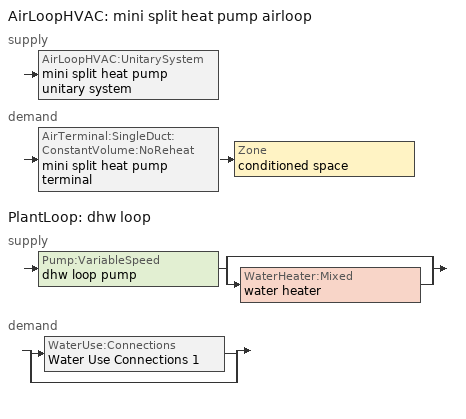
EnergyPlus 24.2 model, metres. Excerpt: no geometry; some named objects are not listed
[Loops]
AirLoopHVAC 'mini split heat pump airloop'
 supply: AirLoopHVAC:UnitarySystem 'mini split heat pump unitary system'
 demand: AirTerminal:SingleDuct:ConstantVolume:NoReheat 'mini split heat pump terminal' > Zone 'conditioned space'
PlantLoop 'dhw loop'
 supply: Pump:VariableSpeed 'dhw loop pump' > split
  | bypass
  | WaterHeater:Mixed 'water heater'
 demand: split
  | WaterUse:Connections 'Water Use Connections 1'
  | bypass
[ZoneControl:Thermostat]
conditioned space Thermostat: Zone or ZoneList=conditioned space; Control Type Schedule=conditioned space Thermostat Schedule; Control 1=conditioned space temperature setpoint; Temperature Difference Between Cutout And Setpoint {deltaC}=0
[ThermostatSetpoint:DualSetpoint]
conditioned space temperature setpoint: Heating Setpoint Temperature Schedule=heating setpoint; Cooling Setpoint Temperature Schedule=cooling setpoint
[AirLoopHVAC:UnitarySystem] Control Type=Load; Controlling Zone or Thermostat Location=conditioned space; Dehumidification Control Type=None; Availability Schedule=Always On Discrete; Fan Placement=BlowThrough; DX Heating Coil Sizing Ratio=1; Use DOAS DX Cooling Coil=No; Minimum Supply Air Temperature {C}=2; Latent Load Control=SensibleOnlyLoadControl; Heating Supply Air Flow Rate Method=SupplyAirFlowRate; No Load Supply Air Flow Rate Method=SupplyAirFlowRate; No Load Supply Air Flow Rate {m3/s}=0; No Load Supply Air Flow Rate Control Set To Low Speed=Yes; Maximum Supply Air Temperature {C}=48.8889; Maximum Outdoor Dry-Bulb Temperature for Supplemental Heater Operation {C}=21; Ancillary On-Cycle Electric Power {W}=0; Ancillary Off-Cycle Electric Power {W}=0
Name | Supply Fan | Supply Air Fan Operating Mode Schedule | Heating Coil | Cooling Supply Air Flow Rate Method | Heating Supply Air Flow Rate {m3/s} | Cooling Coil | Cooling Supply Air Flow Rate {m3/s} | Design Specification Multispeed Object
unit heater unitary system | unit heater supply fan | unit heater auto fan schedule | unit heater htg coil | None | 0.00141584
mini split heat pump unitary system | mini split heat pump supply fan | mini split heat pump auto fan schedule | mini split heat pump htg coil | SupplyAirFlowRate | 0.284584 | mini split heat pump clg coil | 0.284584 | Unitary System Performance Multispeed 1
[Fan:SystemModel] Availability Schedule=Always On Discrete; Speed Control Method=Discrete; Electric Power Minimum Flow Rate Fraction=0.2; Design Pressure Rise {Pa}=500; Motor Efficiency=1; Motor In Air Stream Fraction=1; Design Electric Power Consumption {W}=Autosize; Design Power Sizing Method=PowerPerFlow; Electric Power Per Unit Flow Rate Per Unit Pressure {W/((m3/s)-Pa)}=1.66667; Fan Total Efficiency=0.7; Motor Loss Radiative Fraction=0
Name | Design Maximum Air Flow Rate {m3/s} | Electric Power Per Unit Flow Rate {W/(m3/s)} | Number of Speeds | Speed Flow Fraction 1 | Speed Electric Power Fraction 1 | Speed Flow Fraction 2 | Speed Electric Power Fraction 2 | Speed Flow Fraction 3 | Speed Electric Power Fraction 3 | Speed Flow Fraction 4 | Speed Electric Power Fraction 4
unit heater supply fan | 0.00141584 | 28251.7 | 1 | 1 | 1
mini split heat pump supply fan | 0.350473 | 148.322 | 4 | 0.20706 | 0.00888 | 0.252 | 0.016 | 0.812 | 0.53539 | 1 | 1
[Coil:Heating:Fuel]
unit heater htg coil: Availability Schedule=Always On Discrete; Fuel Type=OtherFuel1; Burner Efficiency=0.3; Nominal Capacity {W}=0.293071; On Cycle Parasitic Electric Load {W}=0; Off Cycle Parasitic Fuel Load {W}=0
[ZoneHVAC:Baseboard:Convective:Electric]
electric baseboard: Availability Schedule=Always On Discrete; Heating Design Capacity {W}=23328.8; Efficiency=1
[AirTerminal:SingleDuct:ConstantVolume:NoReheat]
mini split heat pump terminal: Availability Schedule=Always On Discrete; Maximum Air Flow Rate {m3/s}=0.284584
[Zone equipment]
conditioned space: unit heater unitary system, electric baseboard, mini split heat pump terminal
[AirLoopHVAC]
mini split heat pump airloop: Design Supply Air Flow Rate {m3/s}=0.284584; Design Return Air Flow Fraction of Supply Air Flow=1
[Sizing:System]
mini split heat pump airloop: Type of Load to Size On=Sensible; Design Outdoor Air Flow Rate {m3/s}=Autosize; Central Heating Maximum System Air Flow Ratio=0.3; Preheat Design Temperature {C}=7; Preheat Design Humidity Ratio {kgWater/kgDryAir}=0.008; Precool Design Temperature {C}=12.8; Precool Design Humidity Ratio {kgWater/kgDryAir}=0.008; Central Cooling Design Supply Air Temperature {C}=12.8; Central Heating Design Supply Air Temperature {C}=16.7; Type of Zone Sum to Use=NonCoincident; 100% Outdoor Air in Cooling=Yes; 100% Outdoor Air in Heating=Yes; Central Cooling Design Supply Air Humidity Ratio {kgWater/kgDryAir}=0.0085; Central Heating Design Supply Air Humidity Ratio {kgWater/kgDryAir}=0.008; Cooling Supply Air Flow Rate Method=DesignDay; Cooling Supply Air Flow Rate {m3/s}=0; Cooling Supply Air Flow Rate Per Floor Area {m3/s-m2}=0.00996765; Cooling Fraction of Autosized Cooling Supply Air Flow Rate=1; Cooling Supply Air Flow Rate Per Unit Cooling Capacity {m3/s-W}=3.94755e-05; Heating Supply Air Flow Rate Method=DesignDay; Heating Supply Air Flow Rate {m3/s}=0; Heating Supply Air Flow Rate Per Floor Area {m3/s-m2}=0.00996765; Heating Fraction of Autosized Heating Supply Air Flow Rate=1; Heating Fraction of Autosized Cooling Supply Air Flow Rate=1; Heating Supply Air Flow Rate Per Unit Heating Capacity {m3/s-W}=3.15882e-05; System Outdoor Air Method=ZoneSum; Zone Maximum Outdoor Air Fraction=1; Cooling Design Capacity Method=CoolingDesignCapacity; Cooling Design Capacity {W}=Autosize; Cooling Design Capacity Per Floor Area {W/m2}=234.7; Fraction of Autosized Cooling Design Capacity=1; Heating Design Capacity Method=HeatingDesignCapacity; Heating Design Capacity {W}=Autosize; Heating Design Capacity Per Floor Area {W/m2}=157; Fraction of Autosized Heating Design Capacity=1; Central Cooling Capacity Control Method=OnOff; Occupant Diversity=Autosize
[AvailabilityManager:Scheduled]
mini split heat pump airloop Availability Manager: Schedule=Always On Discrete
[Coil:Heating:DX:MultiSpeed]
mini split heat pump htg coil: Availability Schedule=Always On Discrete; Minimum Outdoor Dry-Bulb Temperature for Compressor Operation {C}=-28.8889; Crankcase Heater Capacity {W}=50; Maximum Outdoor Dry-Bulb Temperature for Crankcase Heater Operation {C}=10; Defrost Energy Input Ratio Function of Temperature Curve=Defrosteir; Maximum Outdoor Dry-Bulb Temperature for Defrost Operation {C}=4.44444; Defrost Strategy=ReverseCycle; Defrost Control=Timed; Defrost Time Period Fraction=0.058333; Resistive Defrost Heater Capacity {W}=AutoSize; Apply Part Load Fraction to Speeds Greater than 1=No; Fuel Type=Electricity; Region number for Calculating HSPF=4; Number of Speeds=2; Speed Gross Rated Heating Capacity 1 {W}=1644; Speed Gross Rated Heating COP 1 {W/W}=4.19617; Speed Rated Air Flow Rate 1 {m3/s}=0.0882919; Speed Rated Supply Air Fan Power Per Volume Flow Rate 2017 1 {W/(m3/s)}=773.3; Speed Rated Supply Air Fan Power Per Volume Flow Rate 2023 1 {W/(m3/s)}=934.4; Speed Heating Capacity Function of Temperature Curve Name 1=Heat-CAP-fT1; Speed Heating Capacity Function of Flow Fraction Curve Name 1=Heat-CAP-fFF1; Speed Energy Input Ratio Function of Temperature Curve Name 1=Heat-EIR-fT1; Speed Energy Input Ratio Function of Flow Fraction Curve Name 1=Heat-EIR-fFF1; Speed Part Load Fraction Correlation Curve Name 1=Heat-PLF-fPLR1; Speed Rated Waste Heat Fraction of Power Input 1=0.2; Speed Waste Heat Function of Temperature Curve Name 1=ConstantBiquadratic 1; Speed Gross Rated Heating Capacity 2 {W}=6475.14; Speed Gross Rated Heating COP 2 {W/W}=2.88921; Speed Rated Air Flow Rate 2 {m3/s}=0.350364; Speed Rated Supply Air Fan Power Per Volume Flow Rate 2017 2 {W/(m3/s)}=773.3; Speed Rated Supply Air Fan Power Per Volume Flow Rate 2023 2 {W/(m3/s)}=934.4; Speed Heating Capacity Function of Temperature Curve Name 2=Heat-CAP-fT2; Speed Heating Capacity Function of Flow Fraction Curve Name 2=Heat-CAP-fFF2; Speed Energy Input Ratio Function of Temperature Curve Name 2=Heat-EIR-fT2; Speed Energy Input Ratio Function of Flow Fraction Curve Name 2=Heat-EIR-fFF2; Speed Part Load Fraction Correlation Curve Name 2=Heat-PLF-fPLR2; Speed Rated Waste Heat Fraction of Power Input 2=0.2; Speed Waste Heat Function of Temperature Curve Name 2=ConstantBiquadratic 1
[Coil:Cooling:DX:MultiSpeed]
mini split heat pump clg coil: Availability Schedule=Always On Discrete; Condenser Type=AirCooled; Minimum Outdoor Dry-Bulb Temperature for Compressor Operation {C}=-25; Apply Part Load Fraction to Speeds Greater than 1=No; Apply Latent Degradation to Speeds Greater than 1=No; Crankcase Heater Capacity {W}=50; Maximum Outdoor Dry-Bulb Temperature for Crankcase Heater Operation {C}=10; Basin Heater Capacity {W/K}=0; Basin Heater Setpoint Temperature {C}=2; Fuel Type=Electricity; Number of Speeds=2; Speed Gross Rated Total Cooling Capacity 1 {W}=1351.96; Speed Gross Rated Sensible Heat Ratio 1=0.806404; Speed Gross Rated Cooling COP 1 {W/W}=3.86411; Speed Rated Air Flow Rate 1 {m3/s}=0.0725462; Speed Rated Evaporator Fan Power Per Volume Flow Rate 2017 1 {W/(m3/s)}=773.3; Speed Rated Evaporator Fan Power Per Volume Flow Rate 2023 1 {W/(m3/s)}=934.4; Speed Total Cooling Capacity Function of Temperature Curve Name 1=Cool-CAP-fT1; Speed Total Cooling Capacity Function of Flow Fraction Curve Name 1=Cool-CAP-fFF1; Speed Energy Input Ratio Function of Temperature Curve Name 1=Cool-EIR-fT1; Speed Energy Input Ratio Function of Flow Fraction Curve Name 1=Cool-EIR-fFF1; Speed Part Load Fraction Correlation Curve Name 1=Cool-PLF-fPLR1; Speed Nominal Time for Condensate Removal to Begin 1 {s}=1000; Speed Ratio of Initial Moisture Evaporation Rate and Steady State Latent Capacity 1=1.5; Speed Maximum Cycling Rate 1 {cycles/hr}=3; Speed Latent Capacity Time Constant 1 {s}=45; Speed Rated Waste Heat Fraction of Power Input 1=0.2; Speed Waste Heat Function of Temperature Curve Name 1=ConstantBiquadratic; Speed Evaporative Condenser Effectiveness 1=0.9; Speed Evaporative Condenser Air Flow Rate 1 {m3/s}=AutoSize; Speed Rated Evaporative Condenser Pump Power Consumption 1 {W}=AutoSize; Speed Gross Rated Total Cooling Capacity 2 {W}=5327.81; Speed Gross Rated Sensible Heat Ratio 2=0.759942; Speed Gross Rated Cooling COP 2 {W/W}=2.92505; Speed Rated Air Flow Rate 2 {m3/s}=0.284495; Speed Rated Evaporator Fan Power Per Volume Flow Rate 2017 2 {W/(m3/s)}=773.3; Speed Rated Evaporator Fan Power Per Volume Flow Rate 2023 2 {W/(m3/s)}=934.4; Speed Total Cooling Capacity Function of Temperature Curve Name 2=Cool-CAP-fT2; Speed Total Cooling Capacity Function of Flow Fraction Curve Name 2=Cool-CAP-fFF2; Speed Energy Input Ratio Function of Temperature Curve Name 2=Cool-EIR-fT2; Speed Energy Input Ratio Function of Flow Fraction Curve Name 2=Cool-EIR-fFF2; Speed Part Load Fraction Correlation Curve Name 2=Cool-PLF-fPLR2; Speed Nominal Time for Condensate Removal to Begin 2 {s}=1000; Speed Ratio of Initial Moisture Evaporation Rate and Steady State Latent Capacity 2=1.5; Speed Maximum Cycling Rate 2 {cycles/hr}=3; Speed Latent Capacity Time Constant 2 {s}=45; Speed Rated Waste Heat Fraction of Power Input 2=0.2; Speed Waste Heat Function of Temperature Curve Name 2=ConstantBiquadratic; Speed Evaporative Condenser Effectiveness 2=0.9; Speed Evaporative Condenser Air Flow Rate 2 {m3/s}=AutoSize; Speed Rated Evaporative Condenser Pump Power Consumption 2 {W}=AutoSize
[UnitarySystemPerformance:Multispeed]
Unitary System Performance Multispeed 1: Number of Speeds for Heating=2; Number of Speeds for Cooling=2; Single Mode Operation=No; No Load Supply Air Flow Rate Ratio=1; Heating Speed Supply Air Flow Ratio 1=0.310345; Cooling Speed Supply Air Flow Ratio 1=0.255; Heating Speed Supply Air Flow Ratio 2=1.23153; Cooling Speed Supply Air Flow Ratio 2=1
[PlantLoop]
dhw loop: Fluid Type=Water; Plant Equipment Operation Scheme=dhw loop Operation Schemes; Maximum Loop Temperature {C}=100; Minimum Loop Temperature {C}=0; Maximum Loop Flow Rate {m3/s}=0.01; Minimum Loop Flow Rate {m3/s}=0; Plant Loop Volume {m3}=0.003; Load Distribution Scheme=Optimal; Plant Loop Demand Calculation Scheme=SingleSetpoint; Common Pipe Simulation=None
[Sizing:Plant]
dhw loop: Loop Type=Heating; Design Loop Exit Temperature {C}=56; Loop Design Temperature Difference {deltaC}=5.55556; Sizing Option=NonCoincident; Zone Timesteps in Averaging Window=1; Coincident Sizing Factor Mode=None
[Pump:VariableSpeed]
dhw loop pump: Design Maximum Flow Rate {m3/s}=0.01; Design Pump Head {Pa}=1; Design Power Consumption {W}=0; Motor Efficiency=0.85; Fraction of Motor Inefficiencies to Fluid Stream=0; Coefficient 1 of the Part Load Performance Curve=0; Coefficient 2 of the Part Load Performance Curve=1; Coefficient 3 of the Part Load Performance Curve=0; Coefficient 4 of the Part Load Performance Curve=0; Design Minimum Flow Rate {m3/s}=0; Pump Control Type=Intermittent; Skin Loss Radiative Fraction=0.5; Design Power Sizing Method=PowerPerFlowPerPressure; Design Electric Power per Unit Flow Rate {W/(m3/s)}=348701.1; Design Shaft Power per Unit Flow Rate per Unit Head {W/((m3/s)-Pa)}=1.28205; Design Minimum Flow Rate Fraction=0
[WaterHeater:Mixed]
water heater: Tank Volume {m3}=0.170344; Setpoint Temperature Schedule=water heater setpoint; Deadband Temperature Difference {deltaC}=2; Maximum Temperature Limit {C}=99; Heater Control Type=Cycle; Heater Maximum Capacity {W}=5500.06; Heater Minimum Capacity {W}=0; Heater Ignition Minimum Flow Rate {m3/s}=0; Heater Ignition Delay {s}=0; Heater Fuel Type=Electricity; Heater Thermal Efficiency=1; Off Cycle Parasitic Fuel Consumption Rate {W}=0; Off Cycle Parasitic Fuel Type=Electricity; Off Cycle Parasitic Heat Fraction to Tank=0; On Cycle Parasitic Fuel Consumption Rate {W}=0; On Cycle Parasitic Fuel Type=Electricity; On Cycle Parasitic Heat Fraction to Tank=0; Ambient Temperature Indicator=Zone; Ambient Temperature Zone=conditioned space; Off Cycle Loss Coefficient to Ambient Temperature {W/K}=2.89744; Off Cycle Loss Fraction to Zone=1; On Cycle Loss Coefficient to Ambient Temperature {W/K}=2.89744; On Cycle Loss Fraction to Zone=1; Use Side Effectiveness=1; Source Side Effectiveness=1; Use Side Design Flow Rate {m3/s}=Autosize; Source Side Design Flow Rate {m3/s}=Autosize; Indirect Water Heating Recovery Time {hr}=1.5; Source Side Flow Control Mode=IndirectHeatPrimarySetpoint
[WaterHeater:Sizing]
water heater: Design Mode=PeakDraw; Time Storage Can Meet Peak Draw {hr}=0.538503; Time for Tank Recovery {hr}=0; Nominal Tank Volume for Autosizing Plant Connections {m3}=1
[SetpointManager:Scheduled]
Setpoint Manager Scheduled 1: Control Variable=Temperature; Schedule=dhw temp
[WaterUse:Connections]
Water Use Connections 1: Drain Water Heat Exchanger Type=None; Drain Water Heat Exchanger Destination=Plant; Water Use Equipment Name 1=dhw fixtures; Water Use Equipment Name 2=dhw distribution waste; Water Use Equipment Name 3=clothes washer; Water Use Equipment Name 4=dishwasher
[WaterUse:Equipment]
Name | Peak Flow Rate {m3/s} | Flow Rate Fraction Schedule | Target Temperature Schedule
dhw fixtures | 4.41178e-06 | dhw fixtures schedule | mixed water temperature schedule
dhw distribution waste | 1.33746e-06 | dhw fixtures schedule | mixed water temperature schedule
clothes washer | 9.69919e-07 | clothes washer schedule
dishwasher | 2.90872e-07 | dishwasher schedule
[PlantEquipmentOperationSchemes]
dhw loop Operation Schemes: Control Scheme Object Type 1=PlantEquipmentOperation:HeatingLoad; Control Scheme Name 1=dhw loop Heating Operation Scheme; Control Scheme Schedule Name 1=Always On Discrete
[PlantEquipmentOperation:HeatingLoad]
dhw loop Heating Operation Scheme: Load Range Lower Limit 1 {W}=0; Load Range Upper Limit 1 {W}=1000000000; Range Equipment List Name 1=dhw loop Heating Equipment List
[PlantEquipmentList]
dhw loop Heating Equipment List: WaterHeater:Mixed, water heater
[EnergyManagementSystem:GlobalVariable]
infil_program_Qfan
infil_program_Qinf
mini_split_heat_pump_airloop_Fan_RTF
natural_vent_program_Qnv
natural_vent_program_Qwhf
[EnergyManagementSystem:InternalVariable]
mini_split_heat_pump_airloop_max_sup_fan_mfr: Internal Data Index Key=mini split heat pump supply fan; Internal Data Type=Fan Maximum Mass Flow Rate
[EnergyManagementSystem:Sensor]
Name | Output:Variable or Output:Meter Index Key | Output:Variable or Output:Meter
airflow_gain | infil flow | Infiltration Sensible Heat Gain Energy
airflow_gain_1 | natural vent flow | Infiltration Sensible Heat Gain Energy
airflow_gain_2 | whole house fan flow | Infiltration Sensible Heat Gain Energy
airflow_loss | infil flow | Infiltration Sensible Heat Loss Energy
airflow_loss_1 | natural vent flow | Infiltration Sensible Heat Loss Energy
airflow_loss_2 | whole house fan flow | Infiltration Sensible Heat Loss Energy
clg_load_cond |  | Cooling:EnergyTransfer:Zone:CONDITIONED SPACE
clg_sp_s; clg_sp_s_1 | cooling setpoint | Schedule Value
clothes_dryer_exhaust_0_sch_s | clothes dryer exhaust 0 schedule | Schedule Value
conditioned_space_clg_unmet_s | conditioned space | Zone Cooling Setpoint Not Met Time
conditioned_space_htg_unmet_s | conditioned space | Zone Heating Setpoint Not Met Time
cool_season | cooling season schedule | Schedule Value
dhw_loss | water heater | Water Heater Heat Loss Energy
dhw_rtf | water heater | Water Heater Runtime Fraction
fridge_tin_s; tin_s; tin_s_1 | conditioned space | Zone Mean Air Temperature
htg_load_cond |  | Heating:EnergyTransfer:Zone:CONDITIONED SPACE
htg_sp_s; htg_sp_s_1 | heating setpoint | Schedule Value
ig_ee_conv | clothes dryer | Electric Equipment Convective Heating Energy
ig_ee_conv_1 | clothes washer | Electric Equipment Convective Heating Energy
ig_ee_conv_2 | cooking range | Electric Equipment Convective Heating Energy
ig_ee_conv_3 | dishwasher | Electric Equipment Convective Heating Energy
ig_ee_conv_4 | fridge | Electric Equipment Convective Heating Energy
ig_ee_conv_5 | misc plug loads | Electric Equipment Convective Heating Energy
ig_ee_conv_6 | whole house fan | Electric Equipment Convective Heating Energy
ig_ee_rad | clothes dryer | Electric Equipment Radiant Heating Energy
ig_ee_rad_1 | clothes washer | Electric Equipment Radiant Heating Energy
ig_ee_rad_2 | cooking range | Electric Equipment Radiant Heating Energy
ig_ee_rad_3 | dishwasher | Electric Equipment Radiant Heating Energy
ig_ee_rad_4 | fridge | Electric Equipment Radiant Heating Energy
ig_ee_rad_5 | misc plug loads | Electric Equipment Radiant Heating Energy
ig_ee_rad_6 | whole house fan | Electric Equipment Radiant Heating Energy
ig_lgt_conv | interior lighting | Lights Convective Heating Energy
ig_lgt_rad | interior lighting | Lights Radiant Heating Energy
ig_lgt_vis | interior lighting | Lights Visible Radiation Heating Energy
ig_oe_conv | clothes dryer 1 | Other Equipment Convective Heating Energy
ig_oe_conv_1 | cooking range 1 | Other Equipment Convective Heating Energy
ig_oe_conv_2 | general water use latent | Other Equipment Convective Heating Energy
ig_oe_conv_3 | general water use sensible | Other Equipment Convective Heating Energy
ig_oe_conv_4 | water heater energy adjustment1 | Other Equipment Convective Heating Energy
ig_oe_rad | clothes dryer 1 | Other Equipment Radiant Heating Energy
ig_oe_rad_1 | cooking range 1 | Other Equipment Radiant Heating Energy
ig_oe_rad_2 | general water use latent | Other Equipment Radiant Heating Energy
ig_oe_rad_3 | general water use sensible | Other Equipment Radiant Heating Energy
ig_oe_rad_4 | water heater energy adjustment1 | Other Equipment Radiant Heating Energy
ig_ppl_conv | occupants | People Convective Heating Energy
ig_ppl_rad | occupants | People Radiant Heating Energy
im_conv | furniture mass conditioned space 1 | Surface Inside Face Convection Heat Gain Energy
im_conv_1 | partition wall mass | Surface Inside Face Convection Heat Gain Energy
im_ig | furniture mass conditioned space 1 | Surface Inside Face Internal Gains Radiation Heat Gain Energy
im_ig_1 | partition wall mass | Surface Inside Face Internal Gains Radiation Heat Gain Energy
im_lgt | furniture mass conditioned space 1 | Surface Inside Face Lights Radiation Heat Gain Energy
im_lgt_1 | partition wall mass | Surface Inside Face Lights Radiation Heat Gain Energy
im_sol | furniture mass conditioned space 1 | Surface Inside Face Solar Radiation Heat Gain Energy
im_sol_1 | partition wall mass | Surface Inside Face Solar Radiation Heat Gain Energy
im_surf | furniture mass conditioned space 1 | Surface Inside Face Net Surface Thermal Radiation Heat Gain Energy
im_surf_1 | partition wall mass | Surface Inside Face Net Surface Thermal Radiation Heat Gain Energy
mech_vent_bath_fan_0_sch_s | mech vent bath fan 0 schedule | Schedule Value
mech_vent_bath_fan_1_sch_s | mech vent bath fan 1 schedule | Schedule Value
mech_vent_range_fan_0_sch_s | mech vent range fan 0 schedule | Schedule Value
mini_split_heat_pump_airloop_Fan_RTF_s | mini split heat pump supply fan | Fan Runtime Fraction Speed 1
mini_split_heat_pump_airloop_Fan_RTF_s_1 | mini split heat pump supply fan | Fan Runtime Fraction Speed 2
mini_split_heat_pump_airloop_Fan_RTF_s_2 | mini split heat pump supply fan | Fan Runtime Fraction Speed 3
mini_split_heat_pump_airloop_Fan_RTF_s_3 | mini split heat pump supply fan | Fan Runtime Fraction Speed 4
mini_split_heat_pump_clg_coil_s | mini split heat pump clg coil | Cooling Coil Total Cooling Energy
mini_split_heat_pump_htg_coil_s | mini split heat pump htg coil | Heating Coil Heating Energy
mini_split_heat_pump_supply_fan_s | mini split heat pump supply fan | Fan Electricity Energy
mv_conv | mech vent bath fan 0 | Electric Equipment Convective Heating Energy
mv_conv_1 | mech vent bath fan 1 | Electric Equipment Convective Heating Energy
mv_conv_2 | mech vent house fan | Electric Equipment Convective Heating Energy
mv_conv_3 | mech vent house fan cfis | Electric Equipment Convective Heating Energy
mv_conv_4 | mech vent range fan 0 | Electric Equipment Convective Heating Energy
mv_conv_5 | mech vent house fan latent load | Other Equipment Convective Heating Energy
mv_conv_6 | mech vent house fan sensible load | Other Equipment Convective Heating Energy
mv_rad | mech vent bath fan 0 | Electric Equipment Radiant Heating Energy
mv_rad_1 | mech vent bath fan 1 | Electric Equipment Radiant Heating Energy
mv_rad_2 | mech vent house fan | Electric Equipment Radiant Heating Energy
mv_rad_3 | mech vent house fan cfis | Electric Equipment Radiant Heating Energy
mv_rad_4 | mech vent range fan 0 | Electric Equipment Radiant Heating Energy
mv_rad_5 | mech vent house fan latent load | Other Equipment Radiant Heating Energy
mv_rad_6 | mech vent house fan sensible load | Other Equipment Radiant Heating Energy
natural_vent_s | natural vent schedule | Schedule Value
out_pb_s |  | Site Outdoor Air Barometric Pressure
out_wt_s |  | Site Outdoor Air Humidity Ratio
site_vw_s |  | Site Wind Speed
ss_back_out | Window1 | Surface Window Shortwave from Zone Back Out Window Heat Transfer Rate
ss_back_out_1 | Window10 | Surface Window Shortwave from Zone Back Out Window Heat Transfer Rate
ss_back_out_10 | Window24 | Surface Window Shortwave from Zone Back Out Window Heat Transfer Rate
ss_back_out_11 | Window25 | Surface Window Shortwave from Zone Back Out Window Heat Transfer Rate
ss_back_out_12 | Window26 | Surface Window Shortwave from Zone Back Out Window Heat Transfer Rate
ss_back_out_13 | Window27 | Surface Window Shortwave from Zone Back Out Window Heat Transfer Rate
ss_back_out_14 | Window28 | Surface Window Shortwave from Zone Back Out Window Heat Transfer Rate
ss_back_out_15 | Window29 | Surface Window Shortwave from Zone Back Out Window Heat Transfer Rate
ss_back_out_16 | Window3 | Surface Window Shortwave from Zone Back Out Window Heat Transfer Rate
ss_back_out_17 | Window31 | Surface Window Shortwave from Zone Back Out Window Heat Transfer Rate
ss_back_out_18 | Window4 | Surface Window Shortwave from Zone Back Out Window Heat Transfer Rate
ss_back_out_19 | Window5 | Surface Window Shortwave from Zone Back Out Window Heat Transfer Rate
ss_back_out_2 | Window12 | Surface Window Shortwave from Zone Back Out Window Heat Transfer Rate
ss_back_out_20 | Window6 | Surface Window Shortwave from Zone Back Out Window Heat Transfer Rate
ss_back_out_21 | Window8 | Surface Window Shortwave from Zone Back Out Window Heat Transfer Rate
ss_back_out_3 | Window13 | Surface Window Shortwave from Zone Back Out Window Heat Transfer Rate
ss_back_out_4 | Window14 | Surface Window Shortwave from Zone Back Out Window Heat Transfer Rate
ss_back_out_5 | Window15 | Surface Window Shortwave from Zone Back Out Window Heat Transfer Rate
ss_back_out_6 | Window16 | Surface Window Shortwave from Zone Back Out Window Heat Transfer Rate
ss_back_out_7 | Window2 | Surface Window Shortwave from Zone Back Out Window Heat Transfer Rate
ss_back_out_8 | Window22 | Surface Window Shortwave from Zone Back Out Window Heat Transfer Rate
ss_back_out_9 | Window23 | Surface Window Shortwave from Zone Back Out Window Heat Transfer Rate
ss_conv | Door1 | Surface Inside Face Convection Heat Gain Energy
ss_conv_1 | Door3 | Surface Inside Face Convection Heat Gain Energy
ss_conv_10 | Window2 | Surface Inside Face Convection Heat Gain Energy
ss_conv_11 | Window22 | Surface Inside Face Convection Heat Gain Energy
ss_conv_12 | Window23 | Surface Inside Face Convection Heat Gain Energy
ss_conv_13 | Window24 | Surface Inside Face Convection Heat Gain Energy
ss_conv_14 | Window25 | Surface Inside Face Convection Heat Gain Energy
ss_conv_15 | Window26 | Surface Inside Face Convection Heat Gain Energy
ss_conv_16 | Window27 | Surface Inside Face Convection Heat Gain Energy
ss_conv_17 | Window28 | Surface Inside Face Convection Heat Gain Energy
ss_conv_18 | Window29 | Surface Inside Face Convection Heat Gain Energy
ss_conv_19 | Window3 | Surface Inside Face Convection Heat Gain Energy
ss_conv_2 | Door4 | Surface Inside Face Convection Heat Gain Energy
ss_conv_20 | Window31 | Surface Inside Face Convection Heat Gain Energy
ss_conv_21 | Window4 | Surface Inside Face Convection Heat Gain Energy
ss_conv_22 | Window5 | Surface Inside Face Convection Heat Gain Energy
ss_conv_23 | Window6 | Surface Inside Face Convection Heat Gain Energy
ss_conv_24 | Window8 | Surface Inside Face Convection Heat Gain Energy
ss_conv_3 | Window1 | Surface Inside Face Convection Heat Gain Energy
ss_conv_4 | Window10 | Surface Inside Face Convection Heat Gain Energy
ss_conv_5 | Window12 | Surface Inside Face Convection Heat Gain Energy
ss_conv_6 | Window13 | Surface Inside Face Convection Heat Gain Energy
ss_conv_7 | Window14 | Surface Inside Face Convection Heat Gain Energy
ss_conv_8 | Window15 | Surface Inside Face Convection Heat Gain Energy
ss_conv_9 | Window16 | Surface Inside Face Convection Heat Gain Energy
ss_ig | Door1 | Surface Inside Face Internal Gains Radiation Heat Gain Energy
ss_ig_1 | Door3 | Surface Inside Face Internal Gains Radiation Heat Gain Energy
ss_ig_10 | Window2 | Surface Inside Face Internal Gains Radiation Heat Gain Energy
ss_ig_11 | Window22 | Surface Inside Face Internal Gains Radiation Heat Gain Energy
ss_ig_12 | Window23 | Surface Inside Face Internal Gains Radiation Heat Gain Energy
ss_ig_13 | Window24 | Surface Inside Face Internal Gains Radiation Heat Gain Energy
ss_ig_14 | Window25 | Surface Inside Face Internal Gains Radiation Heat Gain Energy
ss_ig_15 | Window26 | Surface Inside Face Internal Gains Radiation Heat Gain Energy
ss_ig_16 | Window27 | Surface Inside Face Internal Gains Radiation Heat Gain Energy
ss_ig_17 | Window28 | Surface Inside Face Internal Gains Radiation Heat Gain Energy
ss_ig_18 | Window29 | Surface Inside Face Internal Gains Radiation Heat Gain Energy
ss_ig_19 | Window3 | Surface Inside Face Internal Gains Radiation Heat Gain Energy
ss_ig_2 | Door4 | Surface Inside Face Internal Gains Radiation Heat Gain Energy
ss_ig_20 | Window31 | Surface Inside Face Internal Gains Radiation Heat Gain Energy
ss_ig_21 | Window4 | Surface Inside Face Internal Gains Radiation Heat Gain Energy
ss_ig_22 | Window5 | Surface Inside Face Internal Gains Radiation Heat Gain Energy
ss_ig_23 | Window6 | Surface Inside Face Internal Gains Radiation Heat Gain Energy
ss_ig_24 | Window8 | Surface Inside Face Internal Gains Radiation Heat Gain Energy
ss_ig_3 | Window1 | Surface Inside Face Internal Gains Radiation Heat Gain Energy
ss_ig_4 | Window10 | Surface Inside Face Internal Gains Radiation Heat Gain Energy
ss_ig_5 | Window12 | Surface Inside Face Internal Gains Radiation Heat Gain Energy
ss_ig_6 | Window13 | Surface Inside Face Internal Gains Radiation Heat Gain Energy
ss_ig_7 | Window14 | Surface Inside Face Internal Gains Radiation Heat Gain Energy
ss_ig_8 | Window15 | Surface Inside Face Internal Gains Radiation Heat Gain Energy
ss_ig_9 | Window16 | Surface Inside Face Internal Gains Radiation Heat Gain Energy
ss_lgt | Door1 | Surface Inside Face Lights Radiation Heat Gain Energy
ss_lgt_1 | Door3 | Surface Inside Face Lights Radiation Heat Gain Energy
ss_lgt_2 | Door4 | Surface Inside Face Lights Radiation Heat Gain Energy
ss_sol | Door1 | Surface Inside Face Solar Radiation Heat Gain Energy
ss_sol_1 | Door3 | Surface Inside Face Solar Radiation Heat Gain Energy
ss_sol_2 | Door4 | Surface Inside Face Solar Radiation Heat Gain Energy
ss_surf | Door1 | Surface Inside Face Net Surface Thermal Radiation Heat Gain Energy
ss_surf_1 | Door3 | Surface Inside Face Net Surface Thermal Radiation Heat Gain Energy
ss_surf_10 | Window2 | Surface Inside Face Net Surface Thermal Radiation Heat Gain Energy
ss_surf_11 | Window22 | Surface Inside Face Net Surface Thermal Radiation Heat Gain Energy
ss_surf_12 | Window23 | Surface Inside Face Net Surface Thermal Radiation Heat Gain Energy
ss_surf_13 | Window24 | Surface Inside Face Net Surface Thermal Radiation Heat Gain Energy
ss_surf_14 | Window25 | Surface Inside Face Net Surface Thermal Radiation Heat Gain Energy
ss_surf_15 | Window26 | Surface Inside Face Net Surface Thermal Radiation Heat Gain Energy
ss_surf_16 | Window27 | Surface Inside Face Net Surface Thermal Radiation Heat Gain Energy
ss_surf_17 | Window28 | Surface Inside Face Net Surface Thermal Radiation Heat Gain Energy
ss_surf_18 | Window29 | Surface Inside Face Net Surface Thermal Radiation Heat Gain Energy
ss_surf_19 | Window3 | Surface Inside Face Net Surface Thermal Radiation Heat Gain Energy
ss_surf_2 | Door4 | Surface Inside Face Net Surface Thermal Radiation Heat Gain Energy
ss_surf_20 | Window31 | Surface Inside Face Net Surface Thermal Radiation Heat Gain Energy
ss_surf_21 | Window4 | Surface Inside Face Net Surface Thermal Radiation Heat Gain Energy
ss_surf_22 | Window5 | Surface Inside Face Net Surface Thermal Radiation Heat Gain Energy
ss_surf_23 | Window6 | Surface Inside Face Net Surface Thermal Radiation Heat Gain Energy
ss_surf_24 | Window8 | Surface Inside Face Net Surface Thermal Radiation Heat Gain Energy
ss_surf_3 | Window1 | Surface Inside Face Net Surface Thermal Radiation Heat Gain Energy
ss_surf_4 | Window10 | Surface Inside Face Net Surface Thermal Radiation Heat Gain Energy
ss_surf_5 | Window12 | Surface Inside Face Net Surface Thermal Radiation Heat Gain Energy
ss_surf_6 | Window13 | Surface Inside Face Net Surface Thermal Radiation Heat Gain Energy
ss_surf_7 | Window14 | Surface Inside Face Net Surface Thermal Radiation Heat Gain Energy
ss_surf_8 | Window15 | Surface Inside Face Net Surface Thermal Radiation Heat Gain Energy
ss_surf_9 | Window16 | Surface Inside Face Net Surface Thermal Radiation Heat Gain Energy
ss_trans_in | Window1 | Surface Window Transmitted Solar Radiation Rate
ss_trans_in_1 | Window10 | Surface Window Transmitted Solar Radiation Rate
ss_trans_in_10 | Window24 | Surface Window Transmitted Solar Radiation Rate
ss_trans_in_11 | Window25 | Surface Window Transmitted Solar Radiation Rate
ss_trans_in_12 | Window26 | Surface Window Transmitted Solar Radiation Rate
ss_trans_in_13 | Window27 | Surface Window Transmitted Solar Radiation Rate
ss_trans_in_14 | Window28 | Surface Window Transmitted Solar Radiation Rate
ss_trans_in_15 | Window29 | Surface Window Transmitted Solar Radiation Rate
ss_trans_in_16 | Window3 | Surface Window Transmitted Solar Radiation Rate
ss_trans_in_17 | Window31 | Surface Window Transmitted Solar Radiation Rate
ss_trans_in_18 | Window4 | Surface Window Transmitted Solar Radiation Rate
ss_trans_in_19 | Window5 | Surface Window Transmitted Solar Radiation Rate
ss_trans_in_2 | Window12 | Surface Window Transmitted Solar Radiation Rate
ss_trans_in_20 | Window6 | Surface Window Transmitted Solar Radiation Rate
ss_trans_in_21 | Window8 | Surface Window Transmitted Solar Radiation Rate
ss_trans_in_3 | Window13 | Surface Window Transmitted Solar Radiation Rate
ss_trans_in_4 | Window14 | Surface Window Transmitted Solar Radiation Rate
ss_trans_in_5 | Window15 | Surface Window Transmitted Solar Radiation Rate
ss_trans_in_6 | Window16 | Surface Window Transmitted Solar Radiation Rate
ss_trans_in_7 | Window2 | Surface Window Transmitted Solar Radiation Rate
ss_trans_in_8 | Window22 | Surface Window Transmitted Solar Radiation Rate
ss_trans_in_9 | Window23 | Surface Window Transmitted Solar Radiation Rate
ss_trans_out | Window1 | Surface Inside Face Initial Transmitted Diffuse Transmitted Out Window Solar Radiation Rate
ss_trans_out_1 | Window10 | Surface Inside Face Initial Transmitted Diffuse Transmitted Out Window Solar Radiation Rate
ss_trans_out_10 | Window24 | Surface Inside Face Initial Transmitted Diffuse Transmitted Out Window Solar Radiation Rate
ss_trans_out_11 | Window25 | Surface Inside Face Initial Transmitted Diffuse Transmitted Out Window Solar Radiation Rate
ss_trans_out_12 | Window26 | Surface Inside Face Initial Transmitted Diffuse Transmitted Out Window Solar Radiation Rate
ss_trans_out_13 | Window27 | Surface Inside Face Initial Transmitted Diffuse Transmitted Out Window Solar Radiation Rate
ss_trans_out_14 | Window28 | Surface Inside Face Initial Transmitted Diffuse Transmitted Out Window Solar Radiation Rate
ss_trans_out_15 | Window29 | Surface Inside Face Initial Transmitted Diffuse Transmitted Out Window Solar Radiation Rate
ss_trans_out_16 | Window3 | Surface Inside Face Initial Transmitted Diffuse Transmitted Out Window Solar Radiation Rate
ss_trans_out_17 | Window31 | Surface Inside Face Initial Transmitted Diffuse Transmitted Out Window Solar Radiation Rate
ss_trans_out_18 | Window4 | Surface Inside Face Initial Transmitted Diffuse Transmitted Out Window Solar Radiation Rate
ss_trans_out_19 | Window5 | Surface Inside Face Initial Transmitted Diffuse Transmitted Out Window Solar Radiation Rate
ss_trans_out_2 | Window12 | Surface Inside Face Initial Transmitted Diffuse Transmitted Out Window Solar Radiation Rate
ss_trans_out_20 | Window6 | Surface Inside Face Initial Transmitted Diffuse Transmitted Out Window Solar Radiation Rate
ss_trans_out_21 | Window8 | Surface Inside Face Initial Transmitted Diffuse Transmitted Out Window Solar Radiation Rate
ss_trans_out_3 | Window13 | Surface Inside Face Initial Transmitted Diffuse Transmitted Out Window Solar Radiation Rate
ss_trans_out_4 | Window14 | Surface Inside Face Initial Transmitted Diffuse Transmitted Out Window Solar Radiation Rate
ss_trans_out_5 | Window15 | Surface Inside Face Initial Transmitted Diffuse Transmitted Out Window Solar Radiation Rate
ss_trans_out_6 | Window16 | Surface Inside Face Initial Transmitted Diffuse Transmitted Out Window Solar Radiation Rate
ss_trans_out_7 | Window2 | Surface Inside Face Initial Transmitted Diffuse Transmitted Out Window Solar Radiation Rate
ss_trans_out_8 | Window22 | Surface Inside Face Initial Transmitted Diffuse Transmitted Out Window Solar Radiation Rate
ss_trans_out_9 | Window23 | Surface Inside Face Initial Transmitted Diffuse Transmitted Out Window Solar Radiation Rate
s_conv | Floor1 | Surface Inside Face Convection Heat Gain Energy
s_conv_1 | FoundationWall1 | Surface Inside Face Convection Heat Gain Energy
s_conv_10 | RimJoist3:270 | Surface Inside Face Convection Heat Gain Energy
s_conv_11 | RimJoist3:90 | Surface Inside Face Convection Heat Gain Energy
s_conv_12 | Roof1:0 | Surface Inside Face Convection Heat Gain Energy
s_conv_13 | Roof1:180 | Surface Inside Face Convection Heat Gain Energy
s_conv_14 | Roof1:270 | Surface Inside Face Convection Heat Gain Energy
s_conv_15 | Roof1:90 | Surface Inside Face Convection Heat Gain Energy
s_conv_16 | Slab1 | Surface Inside Face Convection Heat Gain Energy
s_conv_17 | Wall1:0 | Surface Inside Face Convection Heat Gain Energy
s_conv_18 | Wall1:180 | Surface Inside Face Convection Heat Gain Energy
s_conv_19 | Wall1:270 | Surface Inside Face Convection Heat Gain Energy
s_conv_2 | inferred conditioned ceiling | Surface Inside Face Convection Heat Gain Energy
s_conv_20 | Wall1:90 | Surface Inside Face Convection Heat Gain Energy
s_conv_21 | Wall2:0 | Surface Inside Face Convection Heat Gain Energy
s_conv_22 | Wall2:180 | Surface Inside Face Convection Heat Gain Energy
s_conv_23 | Wall2:270 | Surface Inside Face Convection Heat Gain Energy
s_conv_24 | Wall2:90 | Surface Inside Face Convection Heat Gain Energy
s_conv_25 | Wall3:0 | Surface Inside Face Convection Heat Gain Energy
s_conv_26 | Wall3:180 | Surface Inside Face Convection Heat Gain Energy
s_conv_27 | Wall3:270 | Surface Inside Face Convection Heat Gain Energy
s_conv_28 | Wall3:90 | Surface Inside Face Convection Heat Gain Energy
s_conv_3 | inferred conditioned floor | Surface Inside Face Convection Heat Gain Energy
s_conv_4 | RimJoist1:0 | Surface Inside Face Convection Heat Gain Energy
s_conv_5 | RimJoist1:180 | Surface Inside Face Convection Heat Gain Energy
s_conv_6 | RimJoist1:270 | Surface Inside Face Convection Heat Gain Energy
s_conv_7 | RimJoist1:90 | Surface Inside Face Convection Heat Gain Energy
s_conv_8 | RimJoist3:0 | Surface Inside Face Convection Heat Gain Energy
s_conv_9 | RimJoist3:180 | Surface Inside Face Convection Heat Gain Energy
s_ig | Floor1 | Surface Inside Face Internal Gains Radiation Heat Gain Energy
s_ig_1 | FoundationWall1 | Surface Inside Face Internal Gains Radiation Heat Gain Energy
s_ig_10 | RimJoist3:270 | Surface Inside Face Internal Gains Radiation Heat Gain Energy
s_ig_11 | RimJoist3:90 | Surface Inside Face Internal Gains Radiation Heat Gain Energy
s_ig_12 | Roof1:0 | Surface Inside Face Internal Gains Radiation Heat Gain Energy
s_ig_13 | Roof1:180 | Surface Inside Face Internal Gains Radiation Heat Gain Energy
s_ig_14 | Roof1:270 | Surface Inside Face Internal Gains Radiation Heat Gain Energy
s_ig_15 | Roof1:90 | Surface Inside Face Internal Gains Radiation Heat Gain Energy
s_ig_16 | Slab1 | Surface Inside Face Internal Gains Radiation Heat Gain Energy
s_ig_17 | Wall1:0 | Surface Inside Face Internal Gains Radiation Heat Gain Energy
s_ig_18 | Wall1:180 | Surface Inside Face Internal Gains Radiation Heat Gain Energy
s_ig_19 | Wall1:270 | Surface Inside Face Internal Gains Radiation Heat Gain Energy
s_ig_2 | inferred conditioned ceiling | Surface Inside Face Internal Gains Radiation Heat Gain Energy
s_ig_20 | Wall1:90 | Surface Inside Face Internal Gains Radiation Heat Gain Energy
s_ig_21 | Wall2:0 | Surface Inside Face Internal Gains Radiation Heat Gain Energy
s_ig_22 | Wall2:180 | Surface Inside Face Internal Gains Radiation Heat Gain Energy
s_ig_23 | Wall2:270 | Surface Inside Face Internal Gains Radiation Heat Gain Energy
s_ig_24 | Wall2:90 | Surface Inside Face Internal Gains Radiation Heat Gain Energy
s_ig_25 | Wall3:0 | Surface Inside Face Internal Gains Radiation Heat Gain Energy
s_ig_26 | Wall3:180 | Surface Inside Face Internal Gains Radiation Heat Gain Energy
s_ig_27 | Wall3:270 | Surface Inside Face Internal Gains Radiation Heat Gain Energy
s_ig_28 | Wall3:90 | Surface Inside Face Internal Gains Radiation Heat Gain Energy
s_ig_3 | inferred conditioned floor | Surface Inside Face Internal Gains Radiation Heat Gain Energy
s_ig_4 | RimJoist1:0 | Surface Inside Face Internal Gains Radiation Heat Gain Energy
s_ig_5 | RimJoist1:180 | Surface Inside Face Internal Gains Radiation Heat Gain Energy
s_ig_6 | RimJoist1:270 | Surface Inside Face Internal Gains Radiation Heat Gain Energy
s_ig_7 | RimJoist1:90 | Surface Inside Face Internal Gains Radiation Heat Gain Energy
s_ig_8 | RimJoist3:0 | Surface Inside Face Internal Gains Radiation Heat Gain Energy
s_ig_9 | RimJoist3:180 | Surface Inside Face Internal Gains Radiation Heat Gain Energy
s_lgt | Floor1 | Surface Inside Face Lights Radiation Heat Gain Energy
s_lgt_1 | FoundationWall1 | Surface Inside Face Lights Radiation Heat Gain Energy
s_lgt_10 | RimJoist3:270 | Surface Inside Face Lights Radiation Heat Gain Energy
s_lgt_11 | RimJoist3:90 | Surface Inside Face Lights Radiation Heat Gain Energy
s_lgt_12 | Roof1:0 | Surface Inside Face Lights Radiation Heat Gain Energy
s_lgt_13 | Roof1:180 | Surface Inside Face Lights Radiation Heat Gain Energy
s_lgt_14 | Roof1:270 | Surface Inside Face Lights Radiation Heat Gain Energy
s_lgt_15 | Roof1:90 | Surface Inside Face Lights Radiation Heat Gain Energy
s_lgt_16 | Slab1 | Surface Inside Face Lights Radiation Heat Gain Energy
s_lgt_17 | Wall1:0 | Surface Inside Face Lights Radiation Heat Gain Energy
s_lgt_18 | Wall1:180 | Surface Inside Face Lights Radiation Heat Gain Energy
s_lgt_19 | Wall1:270 | Surface Inside Face Lights Radiation Heat Gain Energy
s_lgt_2 | inferred conditioned ceiling | Surface Inside Face Lights Radiation Heat Gain Energy
s_lgt_20 | Wall1:90 | Surface Inside Face Lights Radiation Heat Gain Energy
s_lgt_21 | Wall2:0 | Surface Inside Face Lights Radiation Heat Gain Energy
s_lgt_22 | Wall2:180 | Surface Inside Face Lights Radiation Heat Gain Energy
s_lgt_23 | Wall2:270 | Surface Inside Face Lights Radiation Heat Gain Energy
s_lgt_24 | Wall2:90 | Surface Inside Face Lights Radiation Heat Gain Energy
s_lgt_25 | Wall3:0 | Surface Inside Face Lights Radiation Heat Gain Energy
s_lgt_26 | Wall3:180 | Surface Inside Face Lights Radiation Heat Gain Energy
s_lgt_27 | Wall3:270 | Surface Inside Face Lights Radiation Heat Gain Energy
s_lgt_28 | Wall3:90 | Surface Inside Face Lights Radiation Heat Gain Energy
s_lgt_3 | inferred conditioned floor | Surface Inside Face Lights Radiation Heat Gain Energy
s_lgt_4 | RimJoist1:0 | Surface Inside Face Lights Radiation Heat Gain Energy
s_lgt_5 | RimJoist1:180 | Surface Inside Face Lights Radiation Heat Gain Energy
s_lgt_6 | RimJoist1:270 | Surface Inside Face Lights Radiation Heat Gain Energy
s_lgt_7 | RimJoist1:90 | Surface Inside Face Lights Radiation Heat Gain Energy
s_lgt_8 | RimJoist3:0 | Surface Inside Face Lights Radiation Heat Gain Energy
s_lgt_9 | RimJoist3:180 | Surface Inside Face Lights Radiation Heat Gain Energy
s_sol | Floor1 | Surface Inside Face Solar Radiation Heat Gain Energy
s_sol_1 | FoundationWall1 | Surface Inside Face Solar Radiation Heat Gain Energy
s_sol_10 | RimJoist3:270 | Surface Inside Face Solar Radiation Heat Gain Energy
s_sol_11 | RimJoist3:90 | Surface Inside Face Solar Radiation Heat Gain Energy
s_sol_12 | Roof1:0 | Surface Inside Face Solar Radiation Heat Gain Energy
s_sol_13 | Roof1:180 | Surface Inside Face Solar Radiation Heat Gain Energy
s_sol_14 | Roof1:270 | Surface Inside Face Solar Radiation Heat Gain Energy
s_sol_15 | Roof1:90 | Surface Inside Face Solar Radiation Heat Gain Energy
s_sol_16 | Slab1 | Surface Inside Face Solar Radiation Heat Gain Energy
s_sol_17 | Wall1:0 | Surface Inside Face Solar Radiation Heat Gain Energy
s_sol_18 | Wall1:180 | Surface Inside Face Solar Radiation Heat Gain Energy
s_sol_19 | Wall1:270 | Surface Inside Face Solar Radiation Heat Gain Energy
s_sol_2 | inferred conditioned ceiling | Surface Inside Face Solar Radiation Heat Gain Energy
s_sol_20 | Wall1:90 | Surface Inside Face Solar Radiation Heat Gain Energy
s_sol_21 | Wall2:0 | Surface Inside Face Solar Radiation Heat Gain Energy
s_sol_22 | Wall2:180 | Surface Inside Face Solar Radiation Heat Gain Energy
s_sol_23 | Wall2:270 | Surface Inside Face Solar Radiation Heat Gain Energy
s_sol_24 | Wall2:90 | Surface Inside Face Solar Radiation Heat Gain Energy
s_sol_25 | Wall3:0 | Surface Inside Face Solar Radiation Heat Gain Energy
s_sol_26 | Wall3:180 | Surface Inside Face Solar Radiation Heat Gain Energy
s_sol_27 | Wall3:270 | Surface Inside Face Solar Radiation Heat Gain Energy
s_sol_28 | Wall3:90 | Surface Inside Face Solar Radiation Heat Gain Energy
s_sol_3 | inferred conditioned floor | Surface Inside Face Solar Radiation Heat Gain Energy
s_sol_4 | RimJoist1:0 | Surface Inside Face Solar Radiation Heat Gain Energy
s_sol_5 | RimJoist1:180 | Surface Inside Face Solar Radiation Heat Gain Energy
s_sol_6 | RimJoist1:270 | Surface Inside Face Solar Radiation Heat Gain Energy
s_sol_7 | RimJoist1:90 | Surface Inside Face Solar Radiation Heat Gain Energy
s_sol_8 | RimJoist3:0 | Surface Inside Face Solar Radiation Heat Gain Energy
s_sol_9 | RimJoist3:180 | Surface Inside Face Solar Radiation Heat Gain Energy
s_surf | Floor1 | Surface Inside Face Net Surface Thermal Radiation Heat Gain Energy
s_surf_1 | FoundationWall1 | Surface Inside Face Net Surface Thermal Radiation Heat Gain Energy
s_surf_10 | RimJoist3:270 | Surface Inside Face Net Surface Thermal Radiation Heat Gain Energy
s_surf_11 | RimJoist3:90 | Surface Inside Face Net Surface Thermal Radiation Heat Gain Energy
s_surf_12 | Roof1:0 | Surface Inside Face Net Surface Thermal Radiation Heat Gain Energy
s_surf_13 | Roof1:180 | Surface Inside Face Net Surface Thermal Radiation Heat Gain Energy
s_surf_14 | Roof1:270 | Surface Inside Face Net Surface Thermal Radiation Heat Gain Energy
s_surf_15 | Roof1:90 | Surface Inside Face Net Surface Thermal Radiation Heat Gain Energy
s_surf_16 | Slab1 | Surface Inside Face Net Surface Thermal Radiation Heat Gain Energy
s_surf_17 | Wall1:0 | Surface Inside Face Net Surface Thermal Radiation Heat Gain Energy
s_surf_18 | Wall1:180 | Surface Inside Face Net Surface Thermal Radiation Heat Gain Energy
s_surf_19 | Wall1:270 | Surface Inside Face Net Surface Thermal Radiation Heat Gain Energy
s_surf_2 | inferred conditioned ceiling | Surface Inside Face Net Surface Thermal Radiation Heat Gain Energy
s_surf_20 | Wall1:90 | Surface Inside Face Net Surface Thermal Radiation Heat Gain Energy
s_surf_21 | Wall2:0 | Surface Inside Face Net Surface Thermal Radiation Heat Gain Energy
s_surf_22 | Wall2:180 | Surface Inside Face Net Surface Thermal Radiation Heat Gain Energy
s_surf_23 | Wall2:270 | Surface Inside Face Net Surface Thermal Radiation Heat Gain Energy
s_surf_24 | Wall2:90 | Surface Inside Face Net Surface Thermal Radiation Heat Gain Energy
tout_s | conditioned space | Zone Outdoor Air Drybulb Temperature
unit_heater_htg_coil_s | unit heater htg coil | Heating Coil Heating Energy
unit_heater_supply_fan_s | unit heater supply fan | Fan Electricity Energy
water_heater_energy | water heater | Water Heater Electricity Rate
water_heater_off_cycle_parasitic | water heater | Water Heater Off Cycle Parasitic Electricity Rate
water_heater_on_cycle_parasitic | water heater | Water Heater On Cycle Parasitic Electricity Rate
win_s | conditioned space | Zone Air Humidity Ratio
[EnergyManagementSystem:Actuator] Actuated Component Unique=mini split heat pump supply fan; Actuated Component Type=Fan
Name | Actuated Component Control Type
mini_split_heat_pump_supply_fan_pressure_rise_act | Fan Pressure Rise
mini_split_heat_pump_supply_fan_total_efficiency_act | Fan Total Efficiency
[Schedule:Day:Interval]
clothes washer schedule day: No, 01:00, 0.104651, 02:00, 0.0813953, 04:00, 0.0465116, 05:00, 0.0813953, 06:00, 0.127907, 07:00, 0.255814, 08:00, 0.569767, 09:00, 0.848837, 10:00, 1, 11:00, 0.976744, 12:00, 0.872093, 13:00, 0.77907, 14:00, 0.697674, 15:00, 0.569767, 16:00, 0.593023, 17:00, 0.581395, 21:00, 0.569767, 22:00, 0.546512, 23:00, 0.372093, 24:00, 0.197674
clothes washer schedule default day; dishwasher schedule default day; heating setpoint default day; cooling setpoint default day; dhw fixtures schedule default day: No, 24:00, 0
dishwasher schedule day: No, 01:00, 0.135135, 02:00, 0.0630631, 03:00, 0.045045, 05:00, 0.027027, 06:00, 0.0900901, 07:00, 0.18018, 08:00, 0.279279, 09:00, 0.522523, 10:00, 0.585586, 11:00, 0.504505, 12:00, 0.432432, 13:00, 0.378378, 14:00, 0.414414, 15:00, 0.324324, 17:00, 0.342342, 18:00, 0.441441, 19:00, 0.783784, 20:00, 1, 21:00, 0.810811, 22:00, 0.603604, 23:00, 0.396396, 24:00, 0.279279
heating setpoint day: No, 07:00, 18, 23:00, 21, 24:00, 18
cooling setpoint day: No, 24:00, 25
dhw fixtures schedule day: No, 01:00, 0.139535, 02:00, 0.0697674, 03:00, 0.0465116, 04:00, 0.0581395, 05:00, 0.116279, 06:00, 0.395349, 07:00, 0.906977, 08:00, 1, 09:00, 0.930233, 10:00, 0.77907, 11:00, 0.651163, 12:00, 0.546512, 13:00, 0.465116, 14:00, 0.406977, 15:00, 0.383721, 16:00, 0.360465, 17:00, 0.44186, 18:00, 0.593023, 20:00, 0.697674, 21:00, 0.639535, 22:00, 0.55814, 23:00, 0.44186, 24:00, 0.302326
[Schedule:Week:Daily]
clothes washer schedule Week Rule - Jan1-Dec31: clothes washer schedule day, clothes washer schedule day, clothes washer schedule day, clothes washer schedule day, clothes washer schedule day, clothes washer schedule day, clothes washer schedule day, clothes washer schedule default day, clothes washer schedule default day, clothes washer schedule default day, clothes washer schedule default day, clothes washer schedule default day
dishwasher schedule Week Rule - Jan1-Dec31: dishwasher schedule day, dishwasher schedule day, dishwasher schedule day, dishwasher schedule day, dishwasher schedule day, dishwasher schedule day, dishwasher schedule day, dishwasher schedule default day, dishwasher schedule default day, dishwasher schedule default day, dishwasher schedule default day, dishwasher schedule default day
heating setpoint Week Rule - Jan1-Dec31: heating setpoint day, heating setpoint day, heating setpoint day, heating setpoint day, heating setpoint day, heating setpoint day, heating setpoint day, heating setpoint default day, heating setpoint default day, heating setpoint default day, heating setpoint default day, heating setpoint default day
cooling setpoint Week Rule - Jan1-Dec31: cooling setpoint day, cooling setpoint day, cooling setpoint day, cooling setpoint day, cooling setpoint day, cooling setpoint day, cooling setpoint day, cooling setpoint default day, cooling setpoint default day, cooling setpoint default day, cooling setpoint default day, cooling setpoint default day
dhw fixtures schedule Week Rule - Jan1-Dec31: dhw fixtures schedule day, dhw fixtures schedule day, dhw fixtures schedule day, dhw fixtures schedule day, dhw fixtures schedule day, dhw fixtures schedule day, dhw fixtures schedule day, dhw fixtures schedule default day, dhw fixtures schedule default day, dhw fixtures schedule default day, dhw fixtures schedule default day, dhw fixtures schedule default day
[Schedule:Year]
clothes washer schedule: clothes washer schedule Week Rule - Jan1-Dec31, 1, 1, 12, 31
dishwasher schedule: dishwasher schedule Week Rule - Jan1-Dec31, 1, 1, 12, 31
heating setpoint: heating setpoint Week Rule - Jan1-Dec31, 1, 1, 12, 31
cooling setpoint: cooling setpoint Week Rule - Jan1-Dec31, 1, 1, 12, 31
dhw fixtures schedule: dhw fixtures schedule Week Rule - Jan1-Dec31, 1, 1, 12, 31
[Schedule:Constant]
Name | Hourly Value
Always On Discrete | 1
unit heater auto fan schedule; mini split heat pump auto fan schedule | 0
dhw temp; water heater setpoint | 56
mixed water temperature schedule | 40.5556
[Schedule:Compact]
conditioned space Thermostat Schedule: Through: 12/31, For: AllDays, Until: 24:00, 4
[Curve:Biquadratic] Coefficient2 x=0; Coefficient3 x**2=0; Coefficient4 y=0; Coefficient5 y**2=0; Coefficient6 x*y=0
Name | Coefficient1 Constant | Minimum Value of x {BasedOnField A2} | Maximum Value of x {BasedOnField A2} | Minimum Value of y {BasedOnField A3} | Maximum Value of y {BasedOnField A3}
Defrosteir | 0.1528 | -100 | 100 | -100 | 100
ConstantBiquadratic 1; ConstantBiquadratic | 1 | 0 | 1 | 0 | 1
[Table:Lookup]
Heat-CAP-fT1: Heat-CAP-fT1 Independent Variable List, None, 1, 0, Dimensionless, 0.462549, 0.463301, 0.46485, 0.467157, 0.470194, 0.473949, 0.478419, 0.483613, 0.48955, 0.496258, 0.503776, 0.512155, 0.521458, 0.531762, 0.543159, 0.555761, 0.569702, 0.585143, 0.602279, 0.621345, 0.642628, 0.66591, 0.692054, 0.721567, 0.755089, 0.793439, 0.83768, 0.88922, 0.949956, 1.02252, 1.07815, 1.14183, 0.379768, 0.385555, 0.391656, 0.398095, 0.404901, 0.412108, 0.419752, 0.427873, 0.436518, 0.44574, 0.455596, 0.466157, 0.4775, 0.489714, 0.502906, 0.517196, 0.532728, 0.549672, 0.568228, 0.58864, 0.611198, 0.635666, 0.662938, 0.693526, 0.728074, 0.767404, 0.812582, 0.865018, 0.926615, 1, 1.05615, 1.12034, 0.296987, 0.30781, 0.318461, 0.329032, 0.339608, 0.350268, 0.361085, 0.372133, 0.383487, 0.395221, 0.407417, 0.420159, 0.433541, 0.447667, 0.462653, 0.478631, 0.495755, 0.514201, 0.534178, 0.555934, 0.579768, 0.605421, 0.633821, 0.665485, 0.701059, 0.741369, 0.787484, 0.840817, 0.903273, 0.977482, 1.03415, 1.09885
Heat-EIR-fT1: Heat-EIR-fT1 Independent Variable List, None, 1, 0, Dimensionless, 3.34851, 3.26147, 3.17444, 3.08741, 3.00039, 2.91338, 2.82638, 2.73939, 2.65241, 2.56546, 2.47852, 2.3916, 2.30471, 2.21785, 2.13104, 2.04428, 1.95757, 1.87095, 1.78442, 1.69802, 1.61177, 1.52768, 1.44385, 1.36038, 1.27739, 1.19509, 1.11373, 1.03375, 0.955747, 0.88061, 0.833518, 0.788461, 3.81943, 3.72152, 3.62362, 3.52571, 3.4278, 3.3299, 3.23199, 3.13408, 3.03618, 2.93827, 2.84036, 2.74246, 2.64455, 2.54664, 2.44874, 2.35083, 2.25292, 2.15502, 2.05711, 1.9592, 1.8613, 1.7656, 1.6699, 1.5742, 1.4785, 1.3828, 1.2871, 1.1914, 1.0957, 1, 0.937358, 0.874715, 4.34129, 4.2316, 4.1219, 4.0122, 3.9025, 3.7928, 3.68309, 3.57337, 3.46365, 3.35391, 3.24417, 3.13441, 3.02463, 2.91483, 2.805, 2.69514, 2.58522, 2.47525, 2.3652, 2.25505, 2.14476, 2.03679, 1.92857, 1.82003, 1.71105, 1.60141, 1.49086, 1.37893, 1.26498, 1.14801, 1.06917, 0.98803
Heat-CAP-fT2: Heat-CAP-fT2 Independent Variable List, None, 1, 0, Dimensionless, 0.0361518, 0.0782809, 0.122379, 0.169718, 0.221294, 0.278087, 0.341186, 0.411885, 0.483532, 0.564133, 0.655542, 0.760147, 0.881076, 1.02252, 1.21106, 0.0296819, 0.0673044, 0.108508, 0.153831, 0.203922, 0.259576, 0.321773, 0.391741, 0.462837, 0.542967, 0.633969, 0.738219, 0.858835, 1, 1.18827, 0.0232119, 0.0563279, 0.0946374, 0.137944, 0.18655, 0.241064, 0.30236, 0.371596, 0.442141, 0.521801, 0.612397, 0.716291, 0.836595, 0.977482, 1.16548
Heat-EIR-fT2: Heat-EIR-fT2 Independent Variable List, None, 1, 0, Dimensionless, 1.90404, 1.81851, 1.73306, 1.6477, 1.56248, 1.47747, 1.39277, 1.30852, 1.23307, 1.15846, 1.08509, 1.0136, 0.944984, 0.88061, 0.815968, 2.17181, 2.07742, 1.98304, 1.88865, 1.79426, 1.69987, 1.60548, 1.5111, 1.42591, 1.34073, 1.25555, 1.17037, 1.08518, 1, 0.905232, 2.46855, 2.36495, 2.26132, 2.15763, 2.05385, 1.94992, 1.84576, 1.74123, 1.64638, 1.55079, 1.45402, 1.35542, 1.25394, 1.14801, 1.0225
Cool-CAP-fT1: Cool-CAP-fT1 Independent Variable List, None, 1, 0, Dimensionless, 1.18716, 1.12919, 1.08521, 1.05072, 1.02421, 1.00142, 0.982348, 1.30483, 1.21597, 1.15, 1.09907, 1.06036, 1.02739, 1, 1.80474, 1.68214, 1.592, 1.52291, 1.47066, 1.42635, 1.38965
Cool-EIR-fT1: Cool-EIR-fT1 Independent Variable List, None, 1, 0, Dimensionless, 0.409912, 0.514595, 0.617334, 0.716927, 0.809283, 0.903552, 0.996522, 0.493049, 0.578544, 0.664038, 0.749533, 0.830853, 0.915426, 1, 0.221469, 0.268692, 0.330322, 0.397166, 0.462229, 0.530149, 0.597866
Cool-CAP-fT2: Cool-CAP-fT2 Independent Variable List, None, 1, 0, Dimensionless, 1.00322, 0.996255, 0.991386, 0.987908, 0.98554, 0.983724, 0.982348, 1.10266, 1.07308, 1.05078, 1.03336, 1.02033, 1.00929, 1, 1.52511, 1.48446, 1.45463, 1.43186, 1.41514, 1.40121, 1.38965
Cool-EIR-fT2: Cool-EIR-fT2 Independent Variable List, None, 1, 0, Dimensionless, 0.426749, 0.530623, 0.632539, 0.73118, 0.820079, 0.908955, 0.996522, 0.513301, 0.597012, 0.680723, 0.764434, 0.841936, 0.920968, 1, 0.230565, 0.277031, 0.338303, 0.405062, 0.468395, 0.533232, 0.597866
[Table:IndependentVariableList]
Heat-CAP-fT1 Independent Variable List: dry_bulb_temp_in, dry_bulb_temp_out 4
Heat-EIR-fT1 Independent Variable List: dry_bulb_temp_in 1, dry_bulb_temp_out 5
Heat-CAP-fT2 Independent Variable List: dry_bulb_temp_in 2, dry_bulb_temp_out 6
Heat-EIR-fT2 Independent Variable List: dry_bulb_temp_in 3, dry_bulb_temp_out 7
Cool-CAP-fT1 Independent Variable List: wet_bulb_temp_in, dry_bulb_temp_out
Cool-EIR-fT1 Independent Variable List: wet_bulb_temp_in 1, dry_bulb_temp_out 1
Cool-CAP-fT2 Independent Variable List: wet_bulb_temp_in 2, dry_bulb_temp_out 2
Cool-EIR-fT2 Independent Variable List: wet_bulb_temp_in 3, dry_bulb_temp_out 3
[Table:IndependentVariable]
dry_bulb_temp_in; dry_bulb_temp_in 1; dry_bulb_temp_in 2; dry_bulb_temp_in 3: Linear, Constant, -100, 100, Dimensionless, 15.5556, 21.1111, 26.6667
dry_bulb_temp_out 4; dry_bulb_temp_out 5: Linear, Constant, -100, 100, Dimensionless, -28.8889, -28.5416, -28.1755, -27.7891, -27.3806, -26.948, -26.4893, -26.0019, -25.4831, -24.9297, -24.3382, -23.7044, -23.0237, -22.2906, -21.499, -20.6414, -19.7092, -18.6924, -17.5787, -16.3538, -15, -13.5316, -11.8949, -10.0592, -7.98588, -5.62556, -2.91425, 0.232633, 3.92922, 8.33333, 11.7031, 15.5556
dry_bulb_temp_out 6; dry_bulb_temp_out 7: Linear, Constant, -100, 100, Dimensionless, -28.8889, -27.4457, -25.865, -24.1264, -22.2049, -20.07, -17.684, -15, -12.2727, -9.19885, -5.70791, -1.7088, 2.91813, 8.33333, 15.5556
wet_bulb_temp_in; wet_bulb_temp_in 1; wet_bulb_temp_in 2; wet_bulb_temp_in 3: Linear, Constant, -100, 100, Dimensionless, 10, 19.4444, 26.6667
dry_bulb_temp_out; dry_bulb_temp_out 1: Linear, Constant, -100, 100, Dimensionless, 12.7778, 19.2555, 24.0653, 27.7778, 30.6, 33.0033, 35
dry_bulb_temp_out 2; dry_bulb_temp_out 3: Linear, Constant, -100, 100, Dimensionless, 12.7778, 19.1799, 24.0075, 27.7778, 30.6, 32.9888, 35
[Curve:Quadratic] Coefficient3 x**2=0; Minimum Value of x {BasedOnField A2}=0
Name | Coefficient1 Constant | Coefficient2 x | Maximum Value of x {BasedOnField A2} | Minimum Curve Output {BasedOnField A3} | Maximum Curve Output {BasedOnField A3}
Heat-CAP-fFF1; Heat-EIR-fFF1; Heat-CAP-fFF2; Heat-EIR-fFF2; Cool-CAP-fFF1; Cool-EIR-fFF1; Cool-CAP-fFF2; Cool-EIR-fFF2 | 1 | 0 | 2 | 0 | 2
Heat-PLF-fPLR1; Heat-PLF-fPLR2; Cool-PLF-fPLR1; Cool-PLF-fPLR2 | 0.75 | 0.25 | 1 | 0.7 | 1
